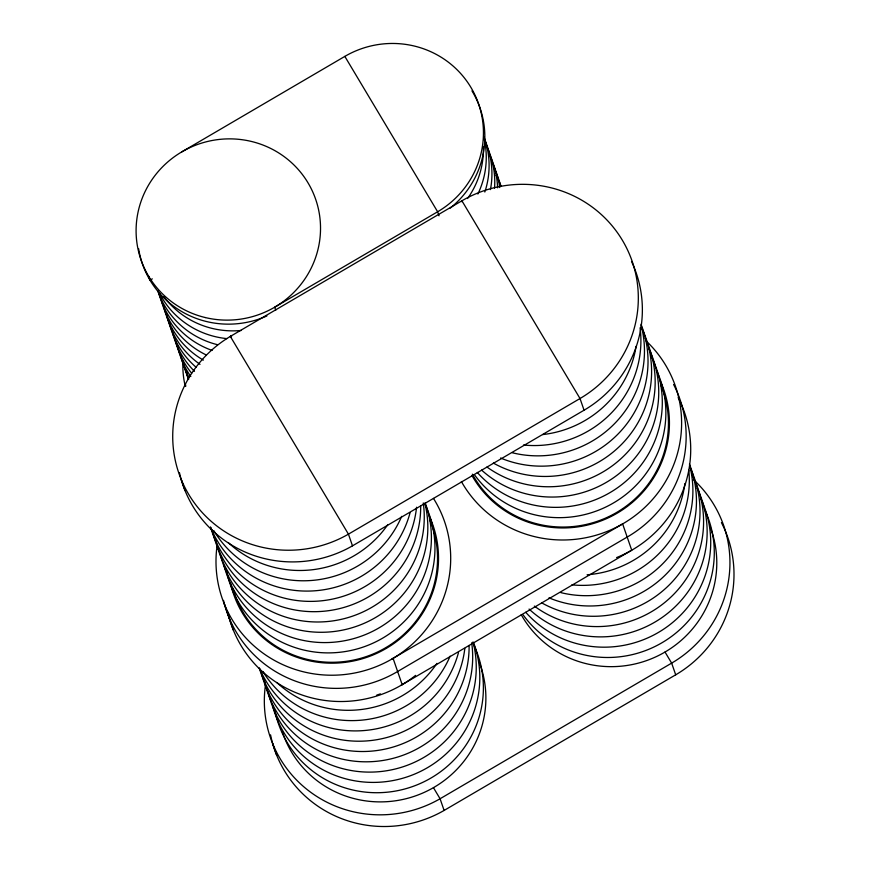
<?xml version="1.0" encoding="UTF-8"?>
<svg xmlns="http://www.w3.org/2000/svg" width="870" height="870" viewBox="0 0 870 870"><rect width="100%" height="100%" fill="white"/><g stroke="black" fill="none" stroke-linecap="round" stroke-linejoin="round"><path stroke-width="1.3" d="M400.907 685.397L631.729 550.21L622.626 523.914L391.804 659.09M461.709 200.916L461.829 201.72M181.917 151.815L344.835 56.398A92.427 90.404 -19.1 0 1 470.92 87.413A92.427 90.404 -19.1 0 1 437.632 211.769L439.024 215.803M152.315 278.857L150.021 280.194L148.629 276.16M230.931 336.07L230.931 336.951M179.437 472.638A117.624 115.057 -19.1 0 0 352.48 545.838L584.064 410.216A117.624 115.057 -19.1 0 0 631.522 261.489M272.582 743.426L276.627 755.116A117.624 115.057 -19.1 0 0 444.113 810.438L675.696 674.815A117.624 115.057 -19.1 0 0 721.426 522.609M461.785 200.872L461.916 200.796A117.624 115.057 -19.1 0 1 622.387 240.272A117.624 115.057 -19.1 0 1 580.018 398.525L584.064 410.216M231.05 336.005L231.594 336.56M344.835 56.398L437.632 211.769L274.713 307.175L275.757 310.209M665.028 652.043L671.651 663.125L675.696 674.815M433.445 787.665L440.068 798.747L444.113 810.438M230.583 337.158L230.332 336.418L461.916 200.796L580.018 398.525L348.435 534.158A117.624 115.057 -19.1 0 1 180.96 478.826A117.646 115.079 -19.1 0 1 230.332 336.418L348.435 534.147L352.48 545.838M393.077 658.351L402.179 684.646M180.96 478.826L185.005 490.517M224.242 603.823L233.345 630.119A117.624 115.057 -19.1 0 0 415.588 675.392M693.531 479.664A117.624 115.057 -19.1 0 1 671.651 663.125L440.068 798.758A117.624 115.057 -19.1 0 1 316.093 795.996A117.624 115.057 -19.1 0 1 265.415 685.408M704.385 508.993A105.466 103.171 -19.1 0 1 662.016 642.723A105.466 103.171 -19.1 0 1 523.261 615.079M700.818 498.695A105.466 103.171 -19.1 0 1 662.614 629.847A105.466 103.171 -19.1 0 1 525.719 612.262M697.251 488.396A105.466 103.171 -19.1 0 1 663.212 616.699A105.466 103.171 -19.1 0 1 529.08 609.065M691.9 474.541A105.466 103.171 -19.1 0 1 665.854 601.594A105.466 103.171 -19.1 0 1 534.343 606.096M690.117 467.788A105.466 103.171 -19.1 0 1 665.746 588.272A105.466 103.171 -19.1 0 1 541.771 602.899M689.432 464.091A105.466 103.171 -19.1 0 1 663.93 576.353A105.466 103.171 -19.1 0 1 548.992 597.842M689.66 465.461A105.466 103.171 -19.1 0 1 560.802 592.611M688.79 470.213A105.466 103.171 -19.1 0 1 571.916 584.836M684.886 483.557A105.466 103.171 -19.1 0 1 587.109 574.776M709.702 525.85A104.433 102.149 -19.1 0 1 656.622 656.469A104.433 102.149 -19.1 0 1 521.239 614.72M673.587 384.464A117.624 115.057 -19.1 0 1 627.183 537.062L396.274 672.293A117.624 115.057 -19.1 0 1 223.525 600.42M678.143 397.612A117.624 115.057 -19.1 0 1 616.58 557.594M233.334 630.13A117.646 115.079 -19.1 0 1 227.777 612.262M276.616 755.116A117.646 115.079 -19.1 0 1 270.559 734.867M473.998 645.312A105.466 103.171 -19.1 0 1 410.52 787.263A105.466 103.171 -19.1 0 1 275.018 711.171M473.639 642.767A105.466 103.171 -19.1 0 1 405.333 777.475A105.466 103.171 -19.1 0 1 272.604 705.809M473.019 641.886A105.466 103.171 -19.1 0 1 395.023 769.058A105.466 103.171 -19.1 0 1 268.145 691.813M471.681 642.789A105.466 103.171 -19.1 0 1 385.116 760.097A105.466 103.171 -19.1 0 1 264.317 680.264M469.104 645.453A105.466 103.171 -19.1 0 1 375.633 750.701A105.466 103.171 -19.1 0 1 261.011 671.205M464.841 648.367A105.466 103.171 -19.1 0 1 369.174 740.718A105.466 103.171 -19.1 0 1 259.325 668.171M458.501 652.522A105.466 103.171 -19.1 0 1 363.736 730.582A105.466 103.171 -19.1 0 1 259.467 668.193M450.105 656.176A105.466 103.171 -19.1 0 1 360.55 720.251A105.466 103.171 -19.1 0 1 262.947 671.586M436.979 663.364A105.466 103.171 -19.1 0 1 276.769 682.482M380.386 693.879A105.466 103.171 -19.1 0 1 376.797 695.076M478.87 661.254A104.433 102.149 -19.1 0 1 416.349 795.582A104.433 102.149 -19.1 0 1 282.435 731.996M636.079 346.369A105.466 103.171 -19.1 0 1 542.641 434.587M640.081 327.816A105.466 103.171 -19.1 0 1 523.49 445.016M641.233 325.63A105.466 103.171 -19.1 0 1 512.386 452.781M641.005 324.271A105.466 103.171 -19.1 0 1 615.503 436.522A105.466 103.171 -19.1 0 1 500.576 458.022M641.701 327.968A105.466 103.171 -19.1 0 1 617.33 448.452A105.466 103.171 -19.1 0 1 493.355 463.068M645.268 338.267A105.466 103.171 -19.1 0 1 616.384 462.644A105.466 103.171 -19.1 0 1 486.982 467.038M648.835 348.565A105.466 103.171 -19.1 0 1 615.318 476.499A105.466 103.171 -19.1 0 1 481.599 470.094M651.228 356.493A105.466 103.171 -19.1 0 1 615.329 489.277A105.466 103.171 -19.1 0 1 477.304 472.443M656.48 370.261A105.466 103.171 -19.1 0 1 613.067 503.197A105.466 103.171 -19.1 0 1 474.835 475.248M660.047 380.56A105.466 103.171 -19.1 0 1 611.273 516.399A105.466 103.171 -19.1 0 1 471.953 475.509M646.127 340.931A117.624 115.057 -19.1 0 1 635.307 515.486A117.624 115.057 -19.1 0 1 461.372 481.523M660.841 384.953A104.433 102.149 -19.1 0 1 608.424 516.791A104.433 102.149 -19.1 0 1 472.377 474.183M433.477 498.401A117.624 115.057 -19.1 0 1 357.374 672.445A117.624 115.057 -19.1 0 1 217.076 545.805M387.824 524.621A105.466 103.171 -19.1 0 1 228.353 542.662M401.69 516.345A105.466 103.171 -19.1 0 1 311.46 580.475A105.466 103.171 -19.1 0 1 213.835 530.624M410.074 512.702A105.466 103.171 -19.1 0 1 314.701 590.806A105.466 103.171 -19.1 0 1 210.583 527.263M416.567 507.221A105.466 103.171 -19.1 0 1 320.802 600.887A105.466 103.171 -19.1 0 1 210.562 527.155M420.688 505.622A105.466 103.171 -19.1 0 1 326.576 610.947A105.466 103.171 -19.1 0 1 212.334 530.145M423.266 502.969A105.466 103.171 -19.1 0 1 336.701 620.277A105.466 103.171 -19.1 0 1 215.901 540.444M424.908 503.295A105.466 103.171 -19.1 0 1 346.608 629.227A105.466 103.171 -19.1 0 1 220.012 553.222M425.223 502.936A105.466 103.171 -19.1 0 1 356.907 637.656A105.466 103.171 -19.1 0 1 224.177 565.979M425.06 504.404A105.466 103.171 -19.1 0 1 361.452 647.65A105.466 103.171 -19.1 0 1 226.124 568.86M428.627 514.703A105.466 103.171 -19.1 0 1 366.857 657.328A105.466 103.171 -19.1 0 1 230.43 582.889M430.052 520.488A104.433 102.149 -19.1 0 1 366.857 656.382A104.433 102.149 -19.1 0 1 233.019 588.892M266.894 315.951A92.427 90.404 -19.1 0 1 138.58 248.592M185.778 386.226A92.427 90.404 -19.1 0 1 185.321 383.561M185.234 386.16A92.427 90.404 -19.1 0 1 182.983 360.615M188.453 379.494A86.75 84.858 -19.1 0 1 185.952 370.131M188.692 379.211A86.75 84.858 -19.1 0 1 182.885 360.756M189.127 377.526A86.75 84.858 -19.1 0 1 180.046 352.578M190.802 376.536A86.75 84.858 -19.1 0 1 177.219 344.389M191.628 373.197A86.75 84.858 -19.1 0 1 174.87 338.582M194.499 371.327A86.75 84.858 -19.1 0 1 171.553 328.023M196.12 367.281A86.75 84.858 -19.1 0 1 168.715 319.845M200.013 364.345A86.75 84.858 -19.1 0 1 166.116 312.852M203.352 360.115A86.75 84.858 -19.1 0 1 163.288 304.663M205.918 354.808A86.75 84.858 -19.1 0 1 159.993 294.103M212.128 350.425A86.75 84.858 -19.1 0 1 158.427 291.841M217.533 344.705A86.75 84.858 -19.1 0 1 157.677 290.623M226.842 338.615A86.75 84.858 -19.1 0 1 159.079 292.483M241.273 330.459A86.75 84.858 -19.1 0 1 163.886 296.67M496.139 175.218A86.75 84.858 -19.1 0 1 501.098 186.267M494.432 169.193A86.75 84.858 -19.1 0 1 500.75 186.191M491.594 161.004A86.75 84.858 -19.1 0 1 499.728 187.528M488.755 152.826A86.75 84.858 -19.1 0 1 497.564 187.811M485.928 144.637A86.75 84.858 -19.1 0 1 494.541 188.127M484.144 138.635A86.75 84.858 -19.1 0 1 490.43 189.595M484.101 137.166A86.75 84.858 -19.1 0 1 484.829 192.02M484.307 139.45A86.75 84.858 -19.1 0 1 477.88 194.043M483.394 146.889A86.75 84.858 -19.1 0 1 467.571 198.523M471.975 90.882A92.427 90.404 -19.1 0 1 450.138 208.18M205.32 317.561A92.427 90.404 -19.1 0 0 317.148 203.993A92.427 90.404 -19.1 0 0 162.472 166.931A92.427 90.404 -19.1 0 0 205.32 317.561"/></g></svg>
